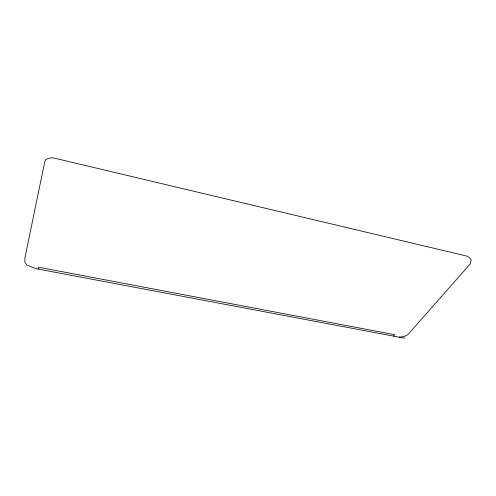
<?xml version="1.0" encoding="UTF-8"?>
<svg xmlns="http://www.w3.org/2000/svg" width="496" height="496" viewBox="0 0 496 496"><rect width="100%" height="100%" fill="white"/><g stroke="black" fill="none" stroke-linecap="round" stroke-linejoin="round"><path stroke-width="0.74" d="M38.161 269.074L38.589 267.22L394.766 334.707L393.458 336.102M399.113 337.168L404.29 336.524L407.954 334.571L470.084 264.058L471.2 259.861L469.867 258.112L467.158 256.165L52.812 157.771L48.019 158.429L45.855 159.712L44.764 161.696L24.8 258.509L24.893 262.049L26.784 265.118L35.941 268.658L404.73 338.229"/></g></svg>
